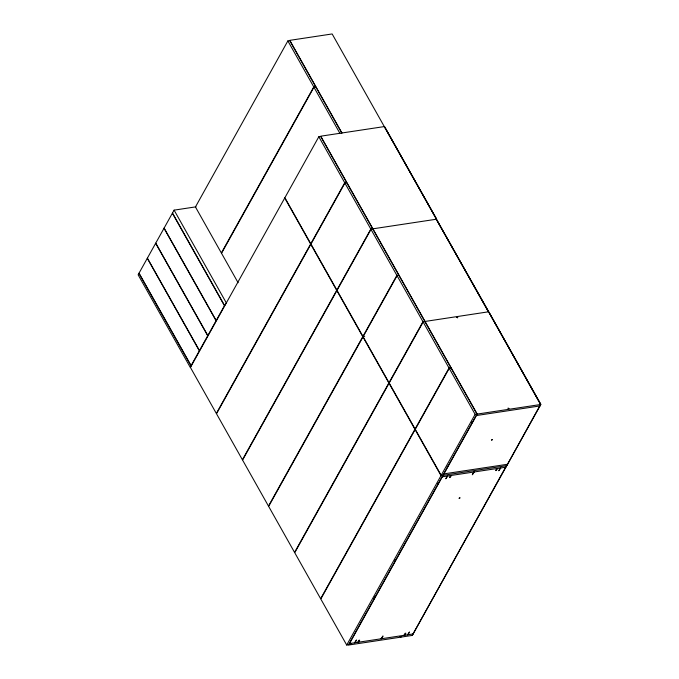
<?xml version="1.0" encoding="UTF-8"?>
<svg xmlns="http://www.w3.org/2000/svg" width="679" height="679" viewBox="0 0 679 679"><rect width="100%" height="100%" fill="white"/><g stroke="black" fill="none" stroke-linecap="round" stroke-linejoin="round"><path stroke-width="1.02" d="M174.104 210.142L172.483 213.045L224.639 305.677L226.251 302.775L174.104 210.142L195.934 206.84M287.871 40.91L195.45 206.959L221.354 252.987L313.783 86.929L315.693 86.649L289.78 40.621L287.871 40.91L313.783 86.929M341.766 132.965L315.854 86.937L313.944 87.226L221.524 253.275L238.108 282.736M318.824 136.742L284.874 197.75L310.787 243.778L344.737 182.77L346.646 182.481L320.734 136.454L318.824 136.742L344.737 182.77M344.907 183.058L310.948 244.067L336.86 290.094L370.819 229.086L372.72 228.798L346.808 182.77L344.907 183.058L370.819 229.086M370.98 229.375L337.022 290.383L362.934 336.411L396.892 275.402L398.802 275.114L372.89 229.086L370.98 229.375L396.892 275.402M362.798 336.648L268.485 506.101L242.573 460.073L336.886 290.629L362.798 336.648L364.708 336.36M397.054 275.691L363.104 336.699L389.008 382.727L422.966 321.719L424.876 321.43L398.963 275.402L397.054 275.691L422.966 321.719M423.136 322.007L389.177 383.015L415.09 429.043L449.04 368.035L450.949 367.746L425.037 321.719L423.136 322.007L449.04 368.035M449.209 368.324L415.251 429.332L441.163 475.359L443.073 475.071L477.031 414.063L451.119 368.035L449.209 368.324L475.122 414.351L441.163 475.359M346.714 645.05L441.027 475.606L442.937 475.317L348.624 644.761L346.714 645.05L320.802 599.022L415.115 429.578L441.027 475.606M341.919 132.982L289.763 40.35L332.15 33.95L540.756 404.489L477.176 414.088L348.641 645.033L412.221 635.425L540.874 404.404L488.948 312.162L540.56 404.455L506.967 465.327M354.506 642.809L356.509 639.991L354.981 642.741M447.334 476.03L445.806 478.78L447.809 475.954M357.714 642.326L358.835 640.305L359.683 640.178L358.563 642.198M450.542 475.546L449.422 477.566L450.262 477.439L451.391 475.419M381.004 638.812L383.007 635.985L381.479 638.735M473.832 472.024L472.304 474.774L474.307 471.956M403.92 635.349L405.04 633.329L405.889 633.201L404.76 635.221M496.748 468.569L495.619 470.589L496.468 470.462L497.597 468.442M407.493 634.806L409.496 631.988L407.969 634.738M500.321 468.026L498.793 470.776L500.796 467.95M506.466 465.701L412.518 635.018M384.306 126.583L320.717 136.19L477.176 414.088M372.873 228.823L436.453 219.215M425.029 321.456L488.727 311.771L436.478 219.572L488.405 311.822M475.122 414.351L477.031 414.063M476.369 415.54L539.949 405.94M443.896 473.883L507.476 464.283M443.081 475.342L506.789 465.65M442.275 476.794L505.855 467.186M349.447 643.573L413.027 633.974M313.944 87.226L339.856 133.254M438.218 483.007A2.232 1.205 81.4 0 1 437.7 483.482M395.322 559.954A2.232 1.205 81.4 0 1 394.72 560.15M374.502 596.476A2.232 1.205 81.4 0 1 374.494 597.036M374.231 597.97A2.232 1.205 81.4 0 1 373.705 598.454M401.654 636.562A2.427 1.672 29.1 0 1 399.999 636.554A2.292 1.579 29.1 0 0 401.535 636.554M351.136 644.048A2.427 1.672 29.1 0 1 350.788 644.252M351.001 644.048A2.292 1.579 29.1 0 1 350.67 644.235M447.52 466.176A2.232 1.205 81.4 0 1 447.113 466.906M472.075 422.066A2.232 1.205 81.4 0 1 471.472 422.253M459.14 498.216L459.938 497.902L459.14 498.216M491.52 440.043L492.326 439.72L491.52 440.043M456.908 317.331L457.705 317.73L456.908 317.331M508.079 408.206L508.877 408.614L508.079 408.206M138.932 273.331L138.126 274.783L190.273 367.415L191.079 365.964L138.932 273.331M147.301 258.3L139.025 273.17L191.088 365.65L199.363 350.788L147.301 258.3M155.661 243.269L147.385 258.139L199.456 350.627L207.732 335.757L155.661 243.269M164.029 228.237L155.754 243.107L207.825 335.596L216.1 320.726L164.029 228.237M172.39 213.206L164.114 228.076L216.185 320.564L224.46 305.694L172.39 213.206M284.739 197.996L190.426 367.441L216.338 413.469L310.651 244.016L284.739 197.996M310.812 244.313L216.499 413.757L242.411 459.785L336.725 290.332L310.812 244.313M362.968 336.945L268.655 506.39L294.567 552.417L388.88 382.964L362.968 336.945M389.042 383.262L294.728 552.706L320.641 598.734L414.954 429.289L389.042 383.262M384.645 126.888L436.572 219.139L384.645 126.888"/></g></svg>
